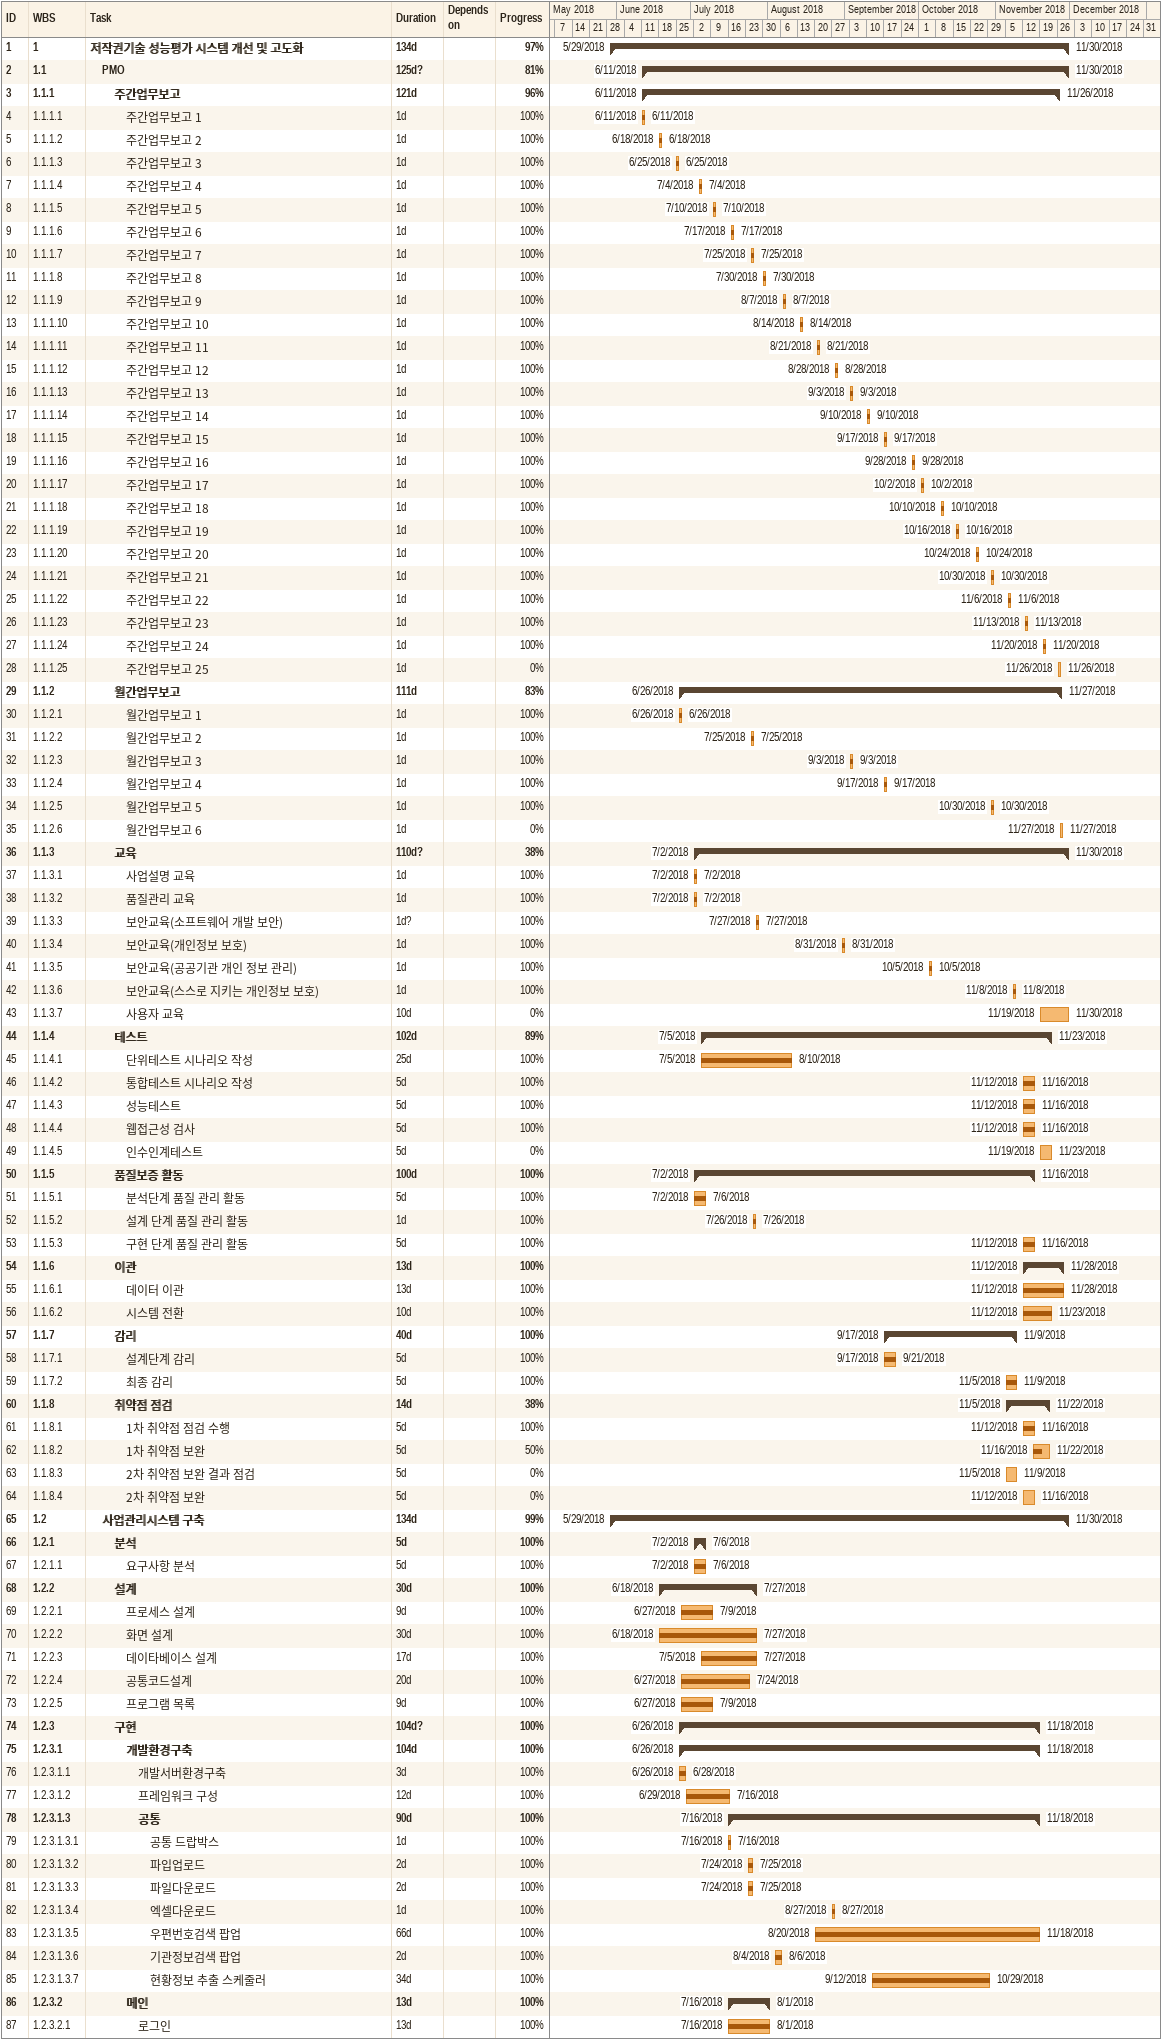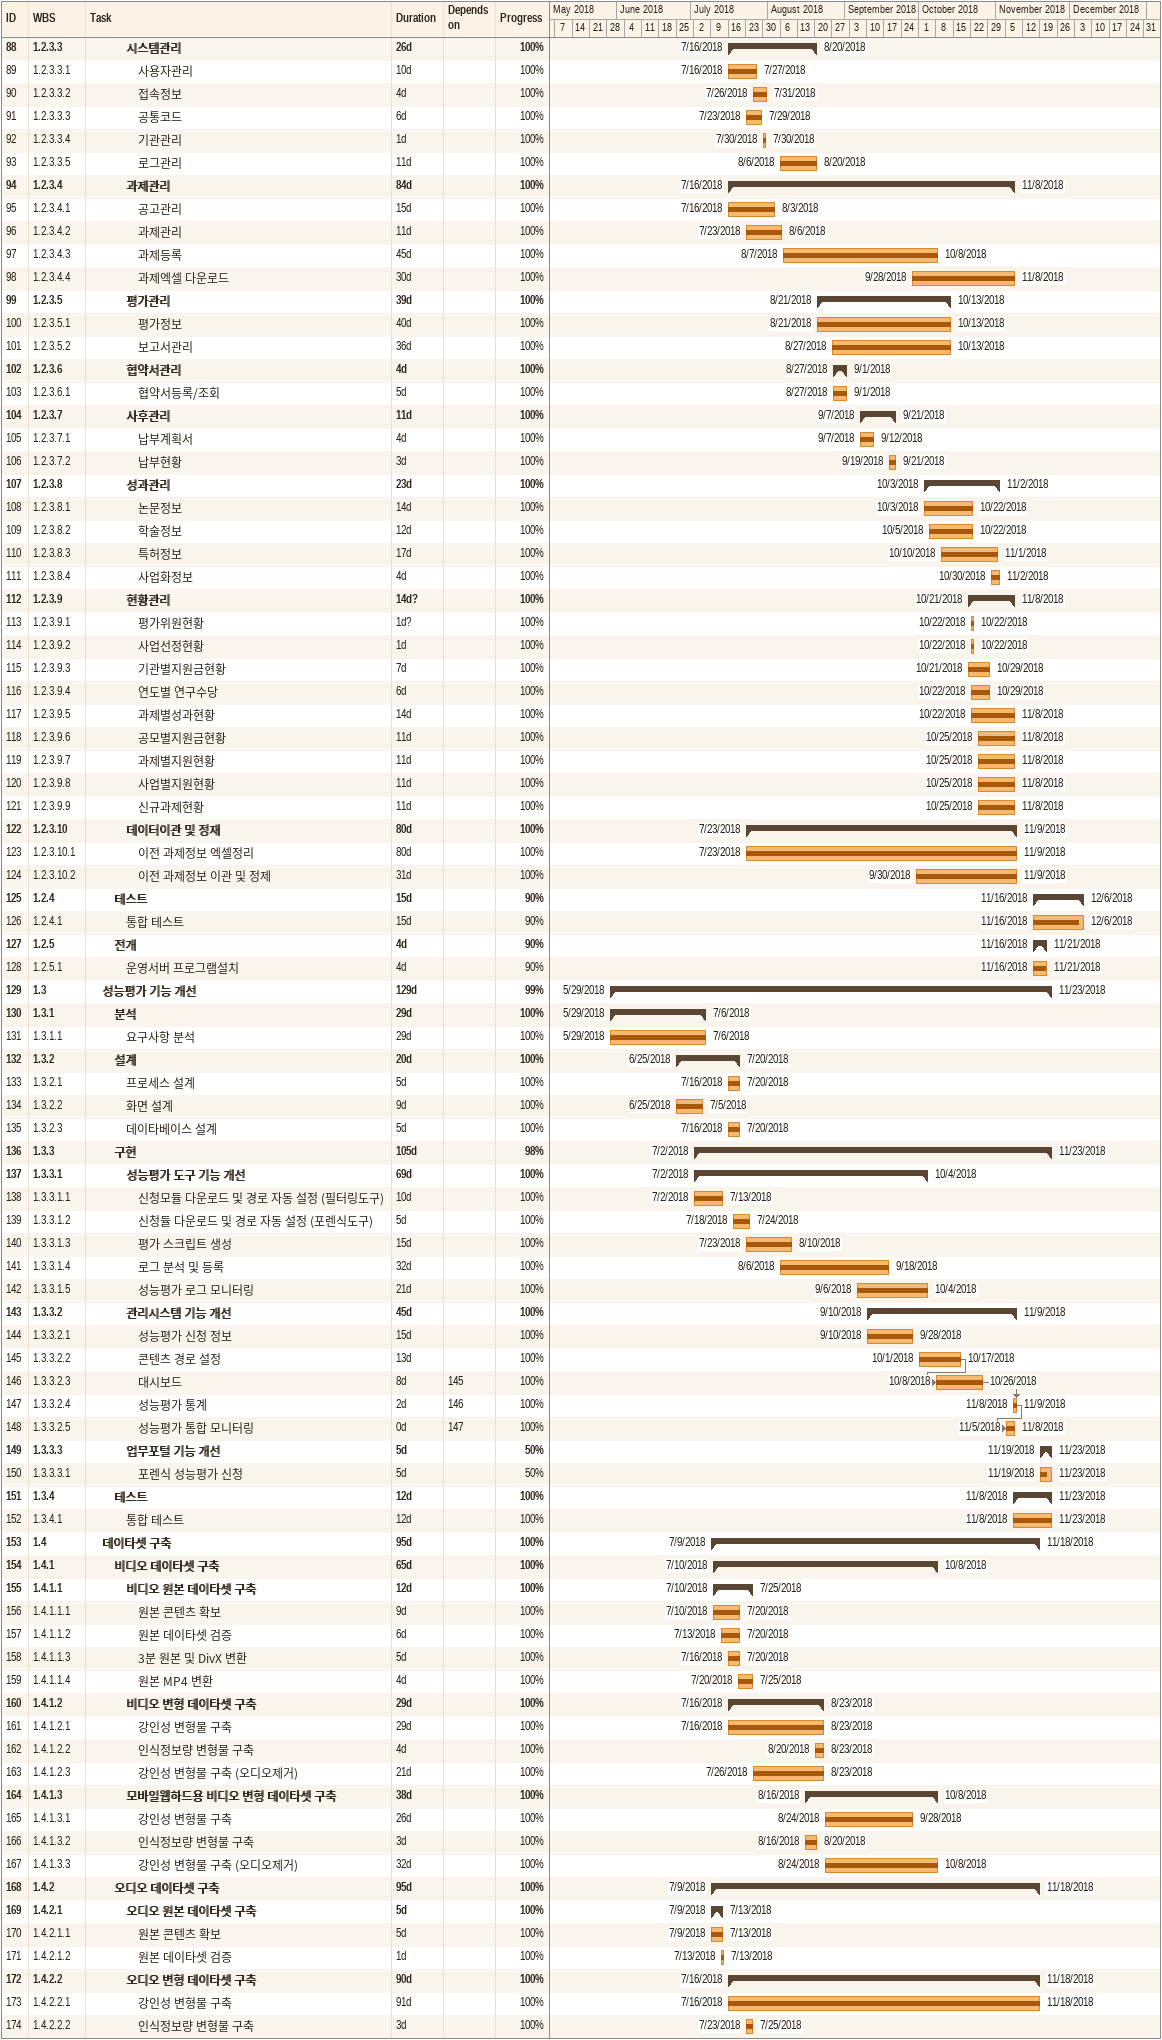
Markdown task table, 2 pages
| ID | WBS | Task | Duration | Start | Finish | Predecessors | % complete |
|---|---|---|---|---|---|---|---|
| 1 | 1 | **저작권기술 성능평가 시스템 개선 및 고도화** | 134d | 2018-05-29 | 2018-11-30 |  | 97 |
| 2 | 1.1 | **PMO** | 125d? | 2018-06-11 | 2018-11-30 |  | 81 |
| 3 | 1.1.1 | **주간업무보고** | 121d | 2018-06-11 | 2018-11-26 |  | 96 |
| 4 | 1.1.1.1 | 주간업무보고 1 | 1d | 2018-06-11 | 2018-06-11 |  | 100 |
| 5 | 1.1.1.2 | 주간업무보고 2 | 1d | 2018-06-18 | 2018-06-18 |  | 100 |
| 6 | 1.1.1.3 | 주간업무보고 3 | 1d | 2018-06-25 | 2018-06-25 |  | 100 |
| 7 | 1.1.1.4 | 주간업무보고 4 | 1d | 2018-07-04 | 2018-07-04 |  | 100 |
| 8 | 1.1.1.5 | 주간업무보고 5 | 1d | 2018-07-10 | 2018-07-10 |  | 100 |
| 9 | 1.1.1.6 | 주간업무보고 6 | 1d | 2018-07-17 | 2018-07-17 |  | 100 |
| 10 | 1.1.1.7 | 주간업무보고 7 | 1d | 2018-07-25 | 2018-07-25 |  | 100 |
| 11 | 1.1.1.8 | 주간업무보고 8 | 1d | 2018-07-30 | 2018-07-30 |  | 100 |
| 12 | 1.1.1.9 | 주간업무보고 9 | 1d | 2018-08-07 | 2018-08-07 |  | 100 |
| 13 | 1.1.1.10 | 주간업무보고 10 | 1d | 2018-08-14 | 2018-08-14 |  | 100 |
| 14 | 1.1.1.11 | 주간업무보고 11 | 1d | 2018-08-21 | 2018-08-21 |  | 100 |
| 15 | 1.1.1.12 | 주간업무보고 12 | 1d | 2018-08-28 | 2018-08-28 |  | 100 |
| 16 | 1.1.1.13 | 주간업무보고 13 | 1d | 2018-09-03 | 2018-09-03 |  | 100 |
| 17 | 1.1.1.14 | 주간업무보고 14 | 1d | 2018-09-10 | 2018-09-10 |  | 100 |
| 18 | 1.1.1.15 | 주간업무보고 15 | 1d | 2018-09-17 | 2018-09-17 |  | 100 |
| 19 | 1.1.1.16 | 주간업무보고 16 | 1d | 2018-09-28 | 2018-09-28 |  | 100 |
| 20 | 1.1.1.17 | 주간업무보고 17 | 1d | 2018-10-02 | 2018-10-02 |  | 100 |
| 21 | 1.1.1.18 | 주간업무보고 18 | 1d | 2018-10-10 | 2018-10-10 |  | 100 |
| 22 | 1.1.1.19 | 주간업무보고 19 | 1d | 2018-10-16 | 2018-10-16 |  | 100 |
| 23 | 1.1.1.20 | 주간업무보고 20 | 1d | 2018-10-24 | 2018-10-24 |  | 100 |
| 24 | 1.1.1.21 | 주간업무보고 21 | 1d | 2018-10-30 | 2018-10-30 |  | 100 |
| 25 | 1.1.1.22 | 주간업무보고 22 | 1d | 2018-11-06 | 2018-11-06 |  | 100 |
| 26 | 1.1.1.23 | 주간업무보고 23 | 1d | 2018-11-13 | 2018-11-13 |  | 100 |
| 27 | 1.1.1.24 | 주간업무보고 24 | 1d | 2018-11-20 | 2018-11-20 |  | 100 |
| 28 | 1.1.1.25 | 주간업무보고 25 | 1d | 2018-11-26 | 2018-11-26 |  | 0 |
| 29 | 1.1.2 | **월간업무보고** | 111d | 2018-06-26 | 2018-11-27 |  | 83 |
| 30 | 1.1.2.1 | 월간업무보고 1 | 1d | 2018-06-26 | 2018-06-26 |  | 100 |
| 31 | 1.1.2.2 | 월간업무보고 2 | 1d | 2018-07-25 | 2018-07-25 |  | 100 |
| 32 | 1.1.2.3 | 월간업무보고 3 | 1d | 2018-09-03 | 2018-09-03 |  | 100 |
| 33 | 1.1.2.4 | 월간업무보고 4 | 1d | 2018-09-17 | 2018-09-17 |  | 100 |
| 34 | 1.1.2.5 | 월간업무보고 5 | 1d | 2018-10-30 | 2018-10-30 |  | 100 |
| 35 | 1.1.2.6 | 월간업무보고 6 | 1d | 2018-11-27 | 2018-11-27 |  | 0 |
| 36 | 1.1.3 | **교육** | 110d? | 2018-07-02 | 2018-11-30 |  | 38 |
| 37 | 1.1.3.1 | 사업설명 교육 | 1d | 2018-07-02 | 2018-07-02 |  | 100 |
| 38 | 1.1.3.2 | 품질관리 교육 | 1d | 2018-07-02 | 2018-07-02 |  | 100 |
| 39 | 1.1.3.3 | 보안교육(소프트웨어 개발 보안) | 1d? | 2018-07-27 | 2018-07-27 |  | 100 |
| 40 | 1.1.3.4 | 보안교육(개인정보 보호) | 1d | 2018-08-31 | 2018-08-31 |  | 100 |
| 41 | 1.1.3.5 | 보안교육(공공기관 개인 정보 관리) | 1d | 2018-10-05 | 2018-10-05 |  | 100 |
| 42 | 1.1.3.6 | 보안교육(스스로 지키는 개인정보 보호) | 1d | 2018-11-08 | 2018-11-08 |  | 100 |
| 43 | 1.1.3.7 | 사용자 교육 | 10d | 2018-11-19 | 2018-11-30 |  | 0 |
| 44 | 1.1.4 | **테스트** | 102d | 2018-07-05 | 2018-11-23 |  | 89 |
| 45 | 1.1.4.1 | 단위테스트 시나리오 작성 | 25d | 2018-07-05 | 2018-08-10 |  | 100 |
| 46 | 1.1.4.2 | 통합테스트 시나리오 작성 | 5d | 2018-11-12 | 2018-11-16 |  | 100 |
| 47 | 1.1.4.3 | 성능테스트 | 5d | 2018-11-12 | 2018-11-16 |  | 100 |
| 48 | 1.1.4.4 | 웹접근성 검사 | 5d | 2018-11-12 | 2018-11-16 |  | 100 |
| 49 | 1.1.4.5 | 인수인계테스트 | 5d | 2018-11-19 | 2018-11-23 |  | 0 |
| 50 | 1.1.5 | **품질보증 활동** | 100d | 2018-07-02 | 2018-11-16 |  | 100 |
| 51 | 1.1.5.1 | 분석단계 품질 관리 활동 | 5d | 2018-07-02 | 2018-07-06 |  | 100 |
| 52 | 1.1.5.2 | 설계 단계 품질 관리 활동 | 1d | 2018-07-26 | 2018-07-26 |  | 100 |
| 53 | 1.1.5.3 | 구현 단계 품질 관리 활동 | 5d | 2018-11-12 | 2018-11-16 |  | 100 |
| 54 | 1.1.6 | **이관** | 13d | 2018-11-12 | 2018-11-28 |  | 100 |
| 55 | 1.1.6.1 | 데이터 이관 | 13d | 2018-11-12 | 2018-11-28 |  | 100 |
| 56 | 1.1.6.2 | 시스템 전환 | 10d | 2018-11-12 | 2018-11-23 |  | 100 |
| 57 | 1.1.7 | **감리** | 40d | 2018-09-17 | 2018-11-09 |  | 100 |
| 58 | 1.1.7.1 | 설계단계 감리 | 5d | 2018-09-17 | 2018-09-21 |  | 100 |
| 59 | 1.1.7.2 | 최종 감리 | 5d | 2018-11-05 | 2018-11-09 |  | 100 |
| 60 | 1.1.8 | **취약점 점검** | 14d | 2018-11-05 | 2018-11-22 |  | 38 |
| 61 | 1.1.8.1 | 1차 취약점 점검 수행 | 5d | 2018-11-12 | 2018-11-16 |  | 100 |
| 62 | 1.1.8.2 | 1차 취약점 보완 | 5d | 2018-11-16 | 2018-11-22 |  | 50 |
| 63 | 1.1.8.3 | 2차 취약점 보완 결과 점검 | 5d | 2018-11-05 | 2018-11-09 |  | 0 |
| 64 | 1.1.8.4 | 2차 취약점 보완 | 5d | 2018-11-12 | 2018-11-16 |  | 0 |
| 65 | 1.2 | **사업관리시스템 구축** | 134d | 2018-05-29 | 2018-11-30 |  | 99 |
| 66 | 1.2.1 | **분석** | 5d | 2018-07-02 | 2018-07-06 |  | 100 |
| 67 | 1.2.1.1 | 요구사항 분석 | 5d | 2018-07-02 | 2018-07-06 |  | 100 |
| 68 | 1.2.2 | **설계** | 30d | 2018-06-18 | 2018-07-27 |  | 100 |
| 69 | 1.2.2.1 | 프로세스 설계 | 9d | 2018-06-27 | 2018-07-09 |  | 100 |
| 70 | 1.2.2.2 | 화면 설계 | 30d | 2018-06-18 | 2018-07-27 |  | 100 |
| 71 | 1.2.2.3 | 데이타베이스 설계 | 17d | 2018-07-05 | 2018-07-27 |  | 100 |
| 72 | 1.2.2.4 | 공통코드설계 | 20d | 2018-06-27 | 2018-07-24 |  | 100 |
| 73 | 1.2.2.5 | 프로그램 목록 | 9d | 2018-06-27 | 2018-07-09 |  | 100 |
| 74 | 1.2.3 | **구현** | 104d? | 2018-06-26 | 2018-11-18 |  | 100 |
| 75 | 1.2.3.1 | **개발환경구축** | 104d | 2018-06-26 | 2018-11-18 |  | 100 |
| 76 | 1.2.3.1.1 | 개발서버환경구축 | 3d | 2018-06-26 | 2018-06-28 |  | 100 |
| 77 | 1.2.3.1.2 | 프레임워크 구성 | 12d | 2018-06-29 | 2018-07-16 |  | 100 |
| 78 | 1.2.3.1.3 | **공통** | 90d | 2018-07-16 | 2018-11-18 |  | 100 |
| 79 | 1.2.3.1.3.1 | 공통 드랍박스 | 1d | 2018-07-16 | 2018-07-16 |  | 100 |
| 80 | 1.2.3.1.3.2 | 파입업로드 | 2d | 2018-07-24 | 2018-07-25 |  | 100 |
| 81 | 1.2.3.1.3.3 | 파일다운로드 | 2d | 2018-07-24 | 2018-07-25 |  | 100 |
| 82 | 1.2.3.1.3.4 | 엑셀다운로드 | 1d | 2018-08-27 | 2018-08-27 |  | 100 |
| 83 | 1.2.3.1.3.5 | 우편번호검색 팝업 | 66d | 2018-08-20 | 2018-11-18 |  | 100 |
| 84 | 1.2.3.1.3.6 | 기관정보검색 팝업 | 2d | 2018-08-04 | 2018-08-06 |  | 100 |
| 85 | 1.2.3.1.3.7 | 현황정보 추출 스케줄러 | 34d | 2018-09-12 | 2018-10-29 |  | 100 |
| 86 | 1.2.3.2 | **메인** | 13d | 2018-07-16 | 2018-08-01 |  | 100 |
| 87 | 1.2.3.2.1 | 로그인 | 13d | 2018-07-16 | 2018-08-01 |  | 100 |
| 88 | 1.2.3.3 | **시스템관리** | 26d | 2018-07-16 | 2018-08-20 |  | 100 |
| 89 | 1.2.3.3.1 | 사용자관리 | 10d | 2018-07-16 | 2018-07-27 |  | 100 |
| 90 | 1.2.3.3.2 | 접속정보 | 4d | 2018-07-26 | 2018-07-31 |  | 100 |
| 91 | 1.2.3.3.3 | 공통코드 | 6d | 2018-07-23 | 2018-07-29 |  | 100 |
| 92 | 1.2.3.3.4 | 기관관리 | 1d | 2018-07-30 | 2018-07-30 |  | 100 |
| 93 | 1.2.3.3.5 | 로그관리 | 11d | 2018-08-06 | 2018-08-20 |  | 100 |
| 94 | 1.2.3.4 | **과제관리** | 84d | 2018-07-16 | 2018-11-08 |  | 100 |
| 95 | 1.2.3.4.1 | 공고관리 | 15d | 2018-07-16 | 2018-08-03 |  | 100 |
| 96 | 1.2.3.4.2 | 과제관리 | 11d | 2018-07-23 | 2018-08-06 |  | 100 |
| 97 | 1.2.3.4.3 | 과제등록 | 45d | 2018-08-07 | 2018-10-08 |  | 100 |
| 98 | 1.2.3.4.4 | 과제엑셀 다운로드 | 30d | 2018-09-28 | 2018-11-08 |  | 100 |
| 99 | 1.2.3.5 | **평가관리** | 39d | 2018-08-21 | 2018-10-13 |  | 100 |
| 100 | 1.2.3.5.1 | 평가정보 | 40d | 2018-08-21 | 2018-10-13 |  | 100 |
| 101 | 1.2.3.5.2 | 보고서관리 | 36d | 2018-08-27 | 2018-10-13 |  | 100 |
| 102 | 1.2.3.6 | **협약서관리** | 4d | 2018-08-27 | 2018-09-01 |  | 100 |
| 103 | 1.2.3.6.1 | 협약서등록/조회 | 5d | 2018-08-27 | 2018-09-01 |  | 100 |
| 104 | 1.2.3.7 | **사후관리** | 11d | 2018-09-07 | 2018-09-21 |  | 100 |
| 105 | 1.2.3.7.1 | 납부계획서 | 4d | 2018-09-07 | 2018-09-12 |  | 100 |
| 106 | 1.2.3.7.2 | 납부현황 | 3d | 2018-09-19 | 2018-09-21 |  | 100 |
| 107 | 1.2.3.8 | **성과관리** | 23d | 2018-10-03 | 2018-11-02 |  | 100 |
| 108 | 1.2.3.8.1 | 논문정보 | 14d | 2018-10-03 | 2018-10-22 |  | 100 |
| 109 | 1.2.3.8.2 | 학술정보 | 12d | 2018-10-05 | 2018-10-22 |  | 100 |
| 110 | 1.2.3.8.3 | 특허정보 | 17d | 2018-10-10 | 2018-11-01 |  | 100 |
| 111 | 1.2.3.8.4 | 사업화정보 | 4d | 2018-10-30 | 2018-11-02 |  | 100 |
| 112 | 1.2.3.9 | **현황관리** | 14d? | 2018-10-21 | 2018-11-08 |  | 100 |
| 113 | 1.2.3.9.1 | 평가위원현황 | 1d? | 2018-10-22 | 2018-10-22 |  | 100 |
| 114 | 1.2.3.9.2 | 사업선정현황 | 1d | 2018-10-22 | 2018-10-22 |  | 100 |
| 115 | 1.2.3.9.3 | 기관별지원금현황 | 7d | 2018-10-21 | 2018-10-29 |  | 100 |
| 116 | 1.2.3.9.4 | 연도별 연구수당 | 6d | 2018-10-22 | 2018-10-29 |  | 100 |
| 117 | 1.2.3.9.5 | 과제별성과현황 | 14d | 2018-10-22 | 2018-11-08 |  | 100 |
| 118 | 1.2.3.9.6 | 공모별지원금현황 | 11d | 2018-10-25 | 2018-11-08 |  | 100 |
| 119 | 1.2.3.9.7 | 과제별지원현황 | 11d | 2018-10-25 | 2018-11-08 |  | 100 |
| 120 | 1.2.3.9.8 | 사업별지원현황 | 11d | 2018-10-25 | 2018-11-08 |  | 100 |
| 121 | 1.2.3.9.9 | 신규과제현황 | 11d | 2018-10-25 | 2018-11-08 |  | 100 |
| 122 | 1.2.3.10 | **데이터이관 및 정재** | 80d | 2018-07-23 | 2018-11-09 |  | 100 |
| 123 | 1.2.3.10.1 | 이전 과제정보 엑셀정리 | 80d | 2018-07-23 | 2018-11-09 |  | 100 |
| 124 | 1.2.3.10.2 | 이전 과제정보 이관 및 정제 | 31d | 2018-09-30 | 2018-11-09 |  | 100 |
| 125 | 1.2.4 | **테스트** | 15d | 2018-11-16 | 2018-12-06 |  | 90 |
| 126 | 1.2.4.1 | 통합 테스트 | 15d | 2018-11-16 | 2018-12-06 |  | 90 |
| 127 | 1.2.5 | **전개** | 4d | 2018-11-16 | 2018-11-21 |  | 90 |
| 128 | 1.2.5.1 | 운영서버 프로그램설치 | 4d | 2018-11-16 | 2018-11-21 |  | 90 |
| 129 | 1.3 | **성능평가 기능 개선** | 129d | 2018-05-29 | 2018-11-23 |  | 99 |
| 130 | 1.3.1 | **분석** | 29d | 2018-05-29 | 2018-07-06 |  | 100 |
| 131 | 1.3.1.1 | 요구사항 분석 | 29d | 2018-05-29 | 2018-07-06 |  | 100 |
| 132 | 1.3.2 | **설계** | 20d | 2018-06-25 | 2018-07-20 |  | 100 |
| 133 | 1.3.2.1 | 프로세스 설계 | 5d | 2018-07-16 | 2018-07-20 |  | 100 |
| 134 | 1.3.2.2 | 화면 설계 | 9d | 2018-06-25 | 2018-07-05 |  | 100 |
| 135 | 1.3.2.3 | 데이타베이스 설계 | 5d | 2018-07-16 | 2018-07-20 |  | 100 |
| 136 | 1.3.3 | **구현** | 105d | 2018-07-02 | 2018-11-23 |  | 98 |
| 137 | 1.3.3.1 | **성능평가 도구 기능 개선** | 69d | 2018-07-02 | 2018-10-04 |  | 100 |
| 138 | 1.3.3.1.1 | 신청모듈 다운로드 및 경로 자동 설정 (필터링도구) | 10d | 2018-07-02 | 2018-07-13 |  | 100 |
| 139 | 1.3.3.1.2 | 신청듈 다운로드 및 경로 자동 설정 (포렌식도구) | 5d | 2018-07-18 | 2018-07-24 |  | 100 |
| 140 | 1.3.3.1.3 | 평가 스크립트 생성 | 15d | 2018-07-23 | 2018-08-10 |  | 100 |
| 141 | 1.3.3.1.4 | 로그 분석 및 등록 | 32d | 2018-08-06 | 2018-09-18 |  | 100 |
| 142 | 1.3.3.1.5 | 성능평가 로그 모니터링 | 21d | 2018-09-06 | 2018-10-04 |  | 100 |
| 143 | 1.3.3.2 | **관리시스템 기능 개선** | 45d | 2018-09-10 | 2018-11-09 |  | 100 |
| 144 | 1.3.3.2.1 | 성능평가 신청 정보 | 15d | 2018-09-10 | 2018-09-28 |  | 100 |
| 145 | 1.3.3.2.2 | 콘텐츠 경로 설정 | 13d | 2018-10-01 | 2018-10-17 |  | 100 |
| 146 | 1.3.3.2.3 | 대시보드 | 8d | 2018-10-08 | 2018-10-26 | 145 | 100 |
| 147 | 1.3.3.2.4 | 성능평가 통계 | 2d | 2018-11-08 | 2018-11-09 | 146 | 100 |
| 148 | 1.3.3.2.5 | 성능평가 통합 모니터링 | 0d | 2018-11-05 | 2018-11-08 | 147 | 100 |
| 149 | 1.3.3.3 | **업무포털 기능 개선** | 5d | 2018-11-19 | 2018-11-23 |  | 50 |
| 150 | 1.3.3.3.1 | 포렌식 성능평가 신청 | 5d | 2018-11-19 | 2018-11-23 |  | 50 |
| 151 | 1.3.4 | **테스트** | 12d | 2018-11-08 | 2018-11-23 |  | 100 |
| 152 | 1.3.4.1 | 통합 테스트 | 12d | 2018-11-08 | 2018-11-23 |  | 100 |
| 153 | 1.4 | **데이타셋 구축** | 95d | 2018-07-09 | 2018-11-18 |  | 100 |
| 154 | 1.4.1 | **비디오 데이타셋 구축** | 65d | 2018-07-10 | 2018-10-08 |  | 100 |
| 155 | 1.4.1.1 | **비디오 원본 데이타셋 구축** | 12d | 2018-07-10 | 2018-07-25 |  | 100 |
| 156 | 1.4.1.1.1 | 원본 콘텐츠 확보 | 9d | 2018-07-10 | 2018-07-20 |  | 100 |
| 157 | 1.4.1.1.2 | 원본 데이타셋 검증 | 6d | 2018-07-13 | 2018-07-20 |  | 100 |
| 158 | 1.4.1.1.3 | 3분 원본 및 DivX 변환 | 5d | 2018-07-16 | 2018-07-20 |  | 100 |
| 159 | 1.4.1.1.4 | 원본 MP4 변환 | 4d | 2018-07-20 | 2018-07-25 |  | 100 |
| 160 | 1.4.1.2 | **비디오 변형 데이타셋 구축** | 29d | 2018-07-16 | 2018-08-23 |  | 100 |
| 161 | 1.4.1.2.1 | 강인성 변형물 구축 | 29d | 2018-07-16 | 2018-08-23 |  | 100 |
| 162 | 1.4.1.2.2 | 인식정보량 변형물 구축 | 4d | 2018-08-20 | 2018-08-23 |  | 100 |
| 163 | 1.4.1.2.3 | 강인성 변형물 구축 (오디오제거) | 21d | 2018-07-26 | 2018-08-23 |  | 100 |
| 164 | 1.4.1.3 | **모바일웹하드용 비디오 변형 데이타셋 구축** | 38d | 2018-08-16 | 2018-10-08 |  | 100 |
| 165 | 1.4.1.3.1 | 강인성 변형물 구축 | 26d | 2018-08-24 | 2018-09-28 |  | 100 |
| 166 | 1.4.1.3.2 | 인식정보량 변형물 구축 | 3d | 2018-08-16 | 2018-08-20 |  | 100 |
| 167 | 1.4.1.3.3 | 강인성 변형물 구축 (오디오제거) | 32d | 2018-08-24 | 2018-10-08 |  | 100 |
| 168 | 1.4.2 | **오디오 데이타셋 구축** | 95d | 2018-07-09 | 2018-11-18 |  | 100 |
| 169 | 1.4.2.1 | **오디오 원본 데이타셋 구축** | 5d | 2018-07-09 | 2018-07-13 |  | 100 |
| 170 | 1.4.2.1.1 | 원본 콘텐츠 확보 | 5d | 2018-07-09 | 2018-07-13 |  | 100 |
| 171 | 1.4.2.1.2 | 원본 데이타셋 검증 | 1d | 2018-07-13 | 2018-07-13 |  | 100 |
| 172 | 1.4.2.2 | **오디오 변형 데이타셋 구축** | 90d | 2018-07-16 | 2018-11-18 |  | 100 |
| 173 | 1.4.2.2.1 | 강인성 변형물 구축 | 91d | 2018-07-16 | 2018-11-18 |  | 100 |
| 174 | 1.4.2.2.2 | 인식정보량 변형물 구축 | 3d | 2018-07-23 | 2018-07-25 |  | 100 |
